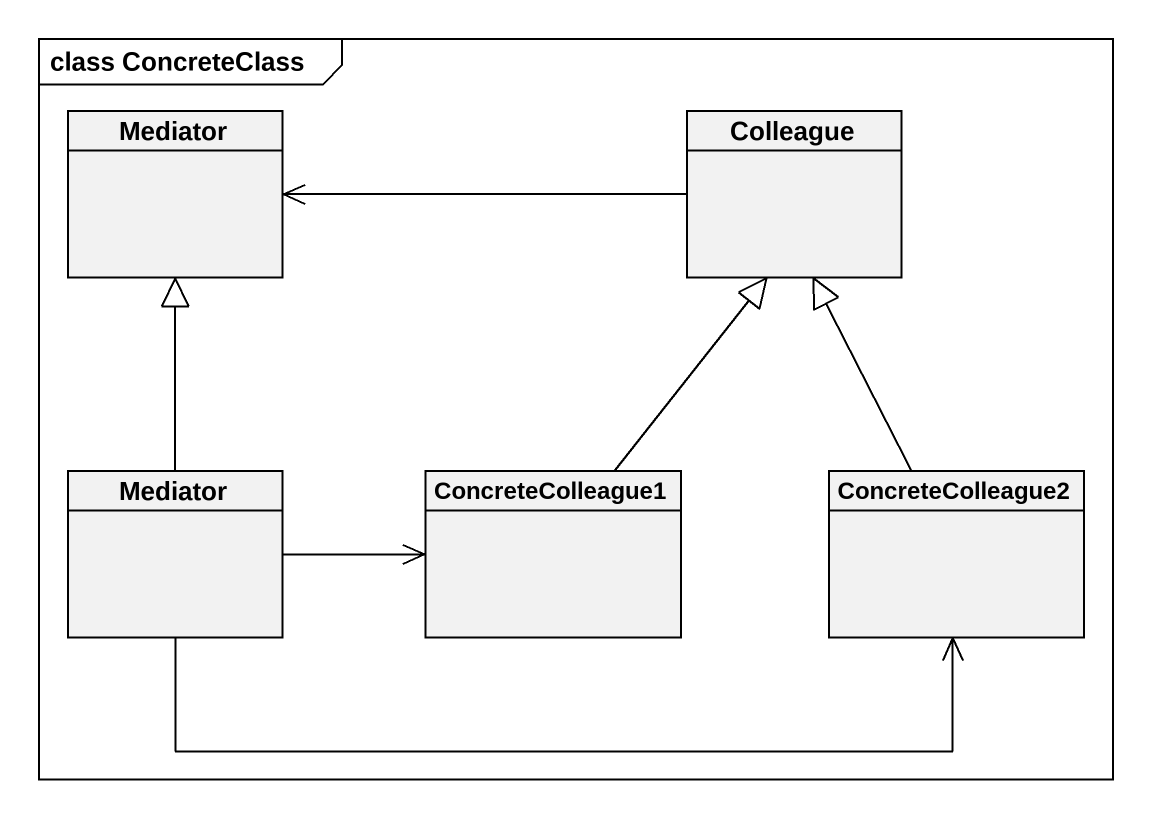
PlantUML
@startuml
mainframe class ConcreteClass
hide circle
hide empty members
class Mediator
class Colleague
class "Mediator" as Mediator_2
class ConcreteColleague1
class ConcreteColleague2
Colleague -left-> Mediator
Mediator_2 -up-|> Mediator
Mediator_2 -right-> ConcreteColleague1
Mediator_2 -right-> ConcreteColleague2
ConcreteColleague1 -up-|> Colleague
ConcreteColleague2 -up-|> Colleague
@enduml
